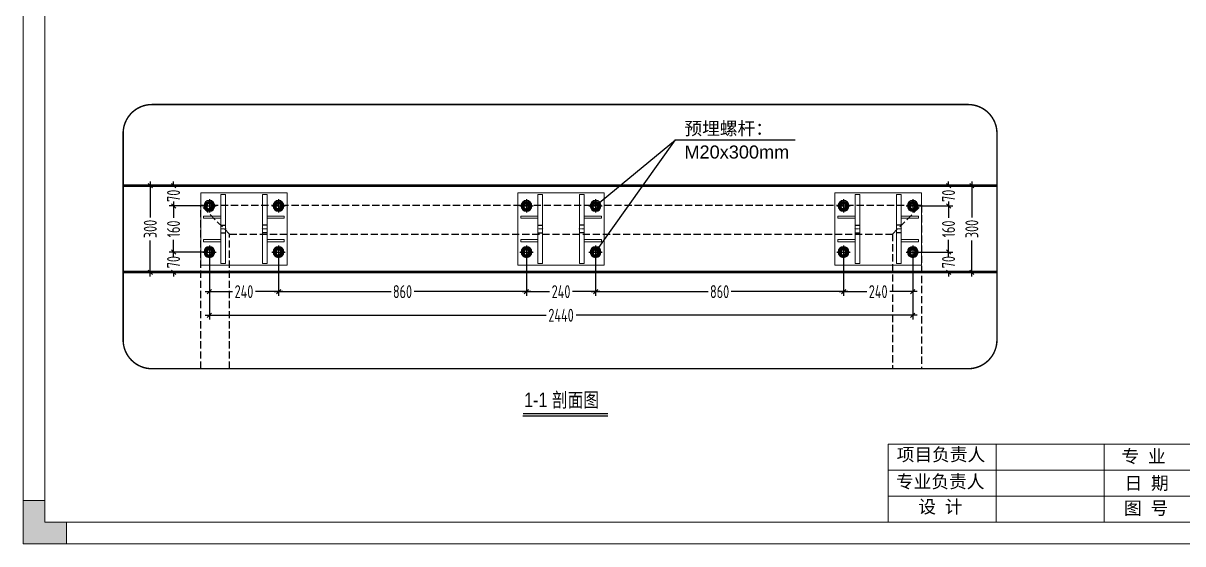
# Model space of a CAD drawing. Header units: millimetres. Extents: x 136606 to 1231039, y 82794 to 127364.
# Drawn here: x 867036 to 871058, y 122467 to 124272 of the extents above; entities that cross this region are included whole.
import ezdxf

# ---------------------------------------------------------------- set-up
doc = ezdxf.new("R2010")
doc.units = ezdxf.units.MM
for name, pattern in [('CENTER', [0.6, 0.375, -0.075, 0.075, -0.075]), ('CENTER2', [28.575, 19.05, -3.175, 3.175, -3.175]), ('DASH', [0.35, 0.25, -0.1]), ('DASHDOT2', [12.7, 6.35, -3.175, 0, -3.175]), ('DIVIDEX2', [63.5, 25.4, -12.7, 0, -12.7, 0, -12.7]), ('HIDDEN2', [4.7625, 3.175, -1.5875])]:
    doc.linetypes.add(name, pattern=pattern)
for name, color, linetype in [('BS-Annectent', 115, 'Continuous'), ('BS-Index symbol', 35, 'Continuous'), ('HR-dimension', 9, 'Continuous'), ('HR-Structure', 5, 'Continuous'), ('HR-Zhuliang', 3, 'Continuous')]:
    doc.layers.add(name, color=color, linetype=linetype)
for name, color, linetype, lineweight in [('图框', 7, 'Continuous', 13), ('文本', 3, 'Continuous', 13), ('结构', 4, 'Continuous', 18)]:
    doc.layers.add(name, color=color, linetype=linetype, lineweight=lineweight)
doc.styles.add('Arial', font='arial.ttf')
doc.styles.add('hztxt', font='ros1.shx', dxfattribs={"width": 0.8, "bigfont": 'hztxt.shx'})
doc.styles.get("Standard").update_dxf_attribs({"font": 'arial.ttf'})
doc.styles.add('工程字体', font='arial.ttf', dxfattribs={"width": 0.8})
doc.dimstyles.new('DIM-15', dxfattribs={"dimscale": 15, "dimtxt": 3, "dimasz": 1, "dimexe": 1, "dimexo": 1, "dimgap": 0.5, "dimtad": 0, "dimdec": 1, "dimrnd": 0.0005, "dimzin": 9, "dimdsep": 46, "dimtxsty": 'hztxt', "dimblk": 'OBLIQUE', "dimcen": 0, "dimdle": 1, "dimclrd": 9, "dimclre": 9, "dimclrt": 2, "dimazin": 2, "dimtfac": 1, "dimtdec": 1, "dimtix": 1, "dimtofl": 0, "dimtmove": 2, "dimatfit": 3, "dimfxl": 1, "dimarcsym": 2})
doc.dimstyles.new('HR-BI-DIM5', dxfattribs={"dimscale": 6, "dimtxt": 5, "dimasz": 1, "dimexe": 1, "dimexo": 1.5, "dimgap": 2, "dimtad": 1, "dimdec": 1, "dimdsep": 46, "dimtxsty": 'hztxt', "dimcen": 0, "dimdle": 1, "dimclrd": 256, "dimclre": 256, "dimclrt": 2, "dimadec": 1, "dimazin": 0, "dimtfac": 1, "dimtdec": 1, "dimtix": 1, "dimtmove": 2, "dimatfit": 3, "dimfxl": 1, "dimtfill": 1, "dimtolj": 1, "dimtzin": 0, "dimarcsym": 1})

# ---------------------------------------------------------------- blocks, each defined once
blk = doc.blocks.new('_Oblique')
at = {"color": 0, "linetype": 'ByBlock', "lineweight": -2}
blk.add_line((-0.5, -0.5), (0.5, 0.5), dxfattribs=at)
blk = doc.blocks.new('*D1013')
at = {"color": 9, "lineweight": -2, "transparency": 16777216}
for p, q in [((867586.3, 123708.9), (867461.3, 123708.9)), ((867476.3, 123723.9), (867476.3, 123598.8)), ((867476.3, 123393.9), (867476.3, 123519)), ((867586.3, 123408.9), (867461.3, 123408.9))]:
    blk.add_line(p, q, dxfattribs=at)
at = {"layer": 'Defpoints', "color": 0, "transparency": 16777216}
for p in [(867476.3, 123708.9), (867601.3, 123708.9, 0), (867601.3, 123408.9, 0)]:
    blk.add_point(p, dxfattribs=at)
at = {"color": 9, "lineweight": -2, "transparency": 16777216, "xscale": 15, "yscale": 15, "zscale": 15}
for p, rotation in [((867476.3, 123708.9), 90), ((867476.3, 123408.9), 270)]:
    blk.add_blockref('_Oblique', p, dxfattribs=dict(at, rotation=rotation))
at = {"color": 2, "transparency": 16777216, "insert": (867476.3, 123558.9), "char_height": 45, "attachment_point": 5, "rotation": 90, "style": 'hztxt'}
blk.add_mtext('300', dxfattribs=at)
blk = doc.blocks.new('*U942')
blk.add_line((0, 0), (29.5, 0))
at = {"const_width": 0.5}
blk.add_lwpolyline([(0, 0.75), (29.5, 0.75)], dxfattribs=at)
at = {"style": '工程字体', "width": 0.8}
blk.add_attdef('图名标注', (0.42, 3), '', height=5, dxfattribs=at)
blk = doc.blocks.new('A$C79B7160B')
at = {"color": 1, "linetype": 'DASHDOT2', "ltscale": 20}
for points in [[(-23.1, 0), (23.1, 0)], [(0, 23.1), (0, -23.1)]]:
    blk.add_lwpolyline(points, dxfattribs=at)
for points in [[(-18.5, 0, 1), (18.5, 0, 1), (-18.5, 0, 1)], [(-14.5, 0, 1), (14.5, 0, 1), (-14.5, 0, 1)], [(-10, 0, 1), (10, 0, 1), (-10, 0, 1)]]:
    blk.add_lwpolyline(points, format="xyb")
blk.add_lwpolyline([(0, -16.5), (-15, -8.2), (-15, 8.2), (0, 16.5), (15, 8.2), (15, -8.2), (0, -16.5)])
at = {"color": 253, "linetype": 'HIDDEN2', "ltscale": 20}
blk.add_lwpolyline([(0, -8.2, 2.414214), (-8.2, 0, 2.414214)], format="xyb", dxfattribs=at)
blk = doc.blocks.new('A$C02bcacc6')
at = {"color": 1, "linetype": 'CENTER2'}
for p, q in [((-230, 13), (-214, 13)), ((-70, 13), (-86, 13)), ((-230, -13), (-214, -13)), ((-70, -13), (-86, -13))]:
    blk.add_line(p, q, dxfattribs=at)
at = {"layer": '结构', "color": 4}
for p, q in [((0, 125), (-300, 125)), ((-300, 125), (-300, -125)), ((0, -125), (0, 125)), ((-300, -125), (0, -125))]:
    blk.add_line(p, q, dxfattribs=at)
at = {"layer": '结构', "color": 1, "linetype": 'CENTER', "ltscale": 0.44}
for p, q in [((-270, 67.9), (-270, 92.1)), ((-30, 67.9), (-30, 92.1)), ((-282.1, 80), (-257.9, 80)), ((-17.9, 80), (-42.1, 80)), ((-282.1, -80), (-257.9, -80)), ((-270, -67.9), (-270, -92.1)), ((-17.9, -80), (-42.1, -80)), ((-30, -67.9), (-30, -92.1))]:
    blk.add_line(p, q, dxfattribs=at)
at = {"layer": '结构', "color": 1, "linetype": 'CENTER', "ltscale": 0.36}
for p, q in [((-231.9, 0), (-212.1, 0)), ((-68.1, 0), (-87.9, 0))]:
    blk.add_line(p, q, dxfattribs=at)
at = {"layer": '结构', "color": 4}
for points in [[(-230, -120), (-230, 120), (-214, 120), (-214, -120)], [(-70, -120), (-70, 120), (-86, 120), (-86, -120)], [(-230, 37), (-290, 37), (-290, 45), (-230, 45)], [(-70, 37), (-10, 37), (-10, 45), (-70, 45)], [(-230, -37), (-290, -37), (-290, -45), (-230, -45)], [(-70, -37), (-10, -37), (-10, -45), (-70, -45)]]:
    blk.add_lwpolyline(points, close=True, dxfattribs=at)
for centre in [(-270, 80), (-30, 80), (-270, -80), (-30, -80)]:
    blk.add_circle(centre, 11, dxfattribs=at)
blk = doc.blocks.new('*D1017')
at = {"color": 9, "lineweight": -2, "transparency": 16777216}
for p, q in [((867666.3, 123708.9), (867542.1, 123708.9)), ((867557.1, 123708.9), (867557.1, 123723.9)), ((867666.3, 123638.9), (867542.1, 123638.9)), ((867557.1, 123638.9), (867557.1, 123623.9))]:
    blk.add_line(p, q, dxfattribs=at)
at = {"layer": 'Defpoints', "color": 0, "transparency": 16777216}
for p in [(867557.1, 123708.9), (867681.3, 123708.9, 0), (867681.3, 123638.9, 0)]:
    blk.add_point(p, dxfattribs=at)
at = {"color": 9, "lineweight": -2, "transparency": 16777216, "xscale": 15, "yscale": 15, "zscale": 15}
for p, rotation in [((867557.1, 123708.9), 270), ((867557.1, 123638.9), 90)]:
    blk.add_blockref('_Oblique', p, dxfattribs=dict(at, rotation=rotation))
at = {"color": 2, "transparency": 16777216, "insert": (867557.1, 123673.9), "char_height": 45, "attachment_point": 5, "rotation": 90, "style": 'hztxt'}
blk.add_mtext('70', dxfattribs=at)
blk = doc.blocks.new('*D1018')
at = {"color": 9, "lineweight": -2, "transparency": 16777216}
for p, q in [((867557.1, 123653.9), (867557.1, 123597)), ((867666.3, 123638.9), (867542.1, 123638.9)), ((867557.1, 123463.9), (867557.1, 123520.8)), ((867666.3, 123478.9), (867542.1, 123478.9))]:
    blk.add_line(p, q, dxfattribs=at)
at = {"layer": 'Defpoints', "color": 0, "transparency": 16777216}
for p in [(867681.3, 123638.9, 0), (867557.1, 123478.9), (867681.3, 123478.9, 0)]:
    blk.add_point(p, dxfattribs=at)
at = {"color": 9, "lineweight": -2, "transparency": 16777216, "xscale": 15, "yscale": 15, "zscale": 15}
for p, rotation in [((867557.1, 123638.9), 90), ((867557.1, 123478.9), 270)]:
    blk.add_blockref('_Oblique', p, dxfattribs=dict(at, rotation=rotation))
at = {"color": 2, "transparency": 16777216, "insert": (867557.1, 123558.9), "char_height": 45, "attachment_point": 5, "rotation": 90, "style": 'hztxt'}
blk.add_mtext('160', dxfattribs=at)
blk = doc.blocks.new('*D1019')
at = {"color": 9, "lineweight": -2, "transparency": 16777216}
for p, q in [((867557.1, 123478.9), (867557.1, 123493.9)), ((867666.3, 123478.9), (867542.1, 123478.9)), ((867666.3, 123408.9), (867542.1, 123408.9)), ((867557.1, 123408.9), (867557.1, 123393.9))]:
    blk.add_line(p, q, dxfattribs=at)
at = {"layer": 'Defpoints', "color": 0, "transparency": 16777216}
for p in [(867681.3, 123478.9, 0), (867557.1, 123408.9), (867681.3, 123408.9, 0)]:
    blk.add_point(p, dxfattribs=at)
at = {"color": 9, "lineweight": -2, "transparency": 16777216, "xscale": 15, "yscale": 15, "zscale": 15}
for p, rotation in [((867557.1, 123478.9), 270), ((867557.1, 123408.9), 90)]:
    blk.add_blockref('_Oblique', p, dxfattribs=dict(at, rotation=rotation))
at = {"color": 2, "transparency": 16777216, "insert": (867557.1, 123443.9), "char_height": 45, "attachment_point": 5, "rotation": 90, "style": 'hztxt'}
blk.add_mtext('70', dxfattribs=at)
blk = doc.blocks.new('*D1034')
at = {"color": 9, "lineweight": -2, "transparency": 16777216}
for p, q in [((867681.3, 123463.9), (867681.3, 123326.6)), ((867921.3, 123463.9), (867921.3, 123326.6)), ((867666.3, 123341.6), (867761.4, 123341.6)), ((867936.3, 123341.6), (867841.2, 123341.6))]:
    blk.add_line(p, q, dxfattribs=at)
at = {"layer": 'Defpoints', "color": 0, "transparency": 16777216}
for p in [(867681.3, 123478.9, 0), (867921.3, 123478.9, 0), (867921.3, 123341.6)]:
    blk.add_point(p, dxfattribs=at)
at = {"color": 9, "lineweight": -2, "transparency": 16777216, "xscale": 15, "yscale": 15, "zscale": 15, "rotation": 180}
blk.add_blockref('_Oblique', (867681.3, 123341.6), dxfattribs=at)
at = {"color": 9, "lineweight": -2, "transparency": 16777216, "xscale": 15, "yscale": 15, "zscale": 15}
blk.add_blockref('_Oblique', (867921.3, 123341.6), dxfattribs=at)
at = {"color": 2, "transparency": 16777216, "insert": (867801.3, 123341.6), "char_height": 45, "attachment_point": 5, "style": 'hztxt'}
blk.add_mtext('240', dxfattribs=at)
blk = doc.blocks.new('*D1035')
at = {"color": 9, "lineweight": -2, "transparency": 16777216}
for p, q in [((869881.3, 123463.9), (869881.3, 123326.6)), ((870121.3, 123463.9), (870121.3, 123326.6)), ((869866.3, 123341.6), (869961.4, 123341.6)), ((870136.3, 123341.6), (870041.2, 123341.6))]:
    blk.add_line(p, q, dxfattribs=at)
at = {"layer": 'Defpoints', "color": 0, "transparency": 16777216}
for p in [(869881.3, 123478.9, 0), (870121.3, 123478.9, 0), (870121.3, 123341.6)]:
    blk.add_point(p, dxfattribs=at)
at = {"color": 9, "lineweight": -2, "transparency": 16777216, "xscale": 15, "yscale": 15, "zscale": 15, "rotation": 180}
blk.add_blockref('_Oblique', (869881.3, 123341.6), dxfattribs=at)
at = {"color": 9, "lineweight": -2, "transparency": 16777216, "xscale": 15, "yscale": 15, "zscale": 15}
blk.add_blockref('_Oblique', (870121.3, 123341.6), dxfattribs=at)
at = {"color": 2, "transparency": 16777216, "insert": (870001.3, 123341.6), "char_height": 45, "attachment_point": 5, "style": 'hztxt'}
blk.add_mtext('240', dxfattribs=at)
blk = doc.blocks.new('*D1265')
at = {"color": 9, "lineweight": -2, "transparency": 16777216}
for p, q in [((869021.3, 123463.9), (869021.3, 123326.6)), ((869881.3, 123463.9), (869881.3, 123326.6)), ((869006.3, 123341.6), (869411.4, 123341.6)), ((869896.3, 123341.6), (869491.2, 123341.6))]:
    blk.add_line(p, q, dxfattribs=at)
at = {"layer": 'Defpoints', "color": 0, "transparency": 16777216}
for p in [(869021.3, 123478.9), (869881.3, 123478.9), (869881.3, 123341.6)]:
    blk.add_point(p, dxfattribs=at)
at = {"color": 9, "lineweight": -2, "transparency": 16777216, "xscale": 15, "yscale": 15, "zscale": 15, "rotation": 180}
blk.add_blockref('_Oblique', (869021.3, 123341.6), dxfattribs=at)
at = {"color": 9, "lineweight": -2, "transparency": 16777216, "xscale": 15, "yscale": 15, "zscale": 15}
blk.add_blockref('_Oblique', (869881.3, 123341.6), dxfattribs=at)
at = {"color": 2, "transparency": 16777216, "insert": (869451.3, 123341.6), "char_height": 45, "attachment_point": 5, "style": 'hztxt'}
blk.add_mtext('860', dxfattribs=at)
blk = doc.blocks.new('*D1266')
at = {"color": 9, "lineweight": -2, "transparency": 16777216}
for p, q in [((867681.3, 123463.9), (867681.3, 123244.7)), ((870121.3, 123463.9), (870121.3, 123244.7)), ((867666.3, 123259.7), (868849.4, 123259.7)), ((870136.3, 123259.7), (868953.2, 123259.7))]:
    blk.add_line(p, q, dxfattribs=at)
at = {"layer": 'Defpoints', "color": 0, "transparency": 16777216}
for p in [(867681.3, 123478.9), (870121.3, 123478.9), (870121.3, 123259.7)]:
    blk.add_point(p, dxfattribs=at)
at = {"color": 9, "lineweight": -2, "transparency": 16777216, "xscale": 15, "yscale": 15, "zscale": 15, "rotation": 180}
blk.add_blockref('_Oblique', (867681.3, 123259.7), dxfattribs=at)
at = {"color": 9, "lineweight": -2, "transparency": 16777216, "xscale": 15, "yscale": 15, "zscale": 15}
blk.add_blockref('_Oblique', (870121.3, 123259.7), dxfattribs=at)
at = {"color": 2, "transparency": 16777216, "insert": (868901.3, 123259.7), "char_height": 45, "attachment_point": 5, "style": 'hztxt'}
blk.add_mtext('2440', dxfattribs=at)
blk = doc.blocks.new('GW-TK')
at = {"layer": '图框', "linetype": 'Continuous', "lineweight": 0}
h = blk.add_hatch(color=256, dxfattribs=at)
h.dxf.hatch_style = 1
h.paths.add_polyline_path([(927193.56, 464418.01), (927193.56, 464423.01), (927188.55, 464423.01), (927188.55, 464428.01), (927183.55, 464428.01), (927183.55, 464418.01)])
at = {"layer": '图框', "linetype": 'Continuous'}
for p, q in [((927383.55, 464441.02), (927383.55, 464423.01)), ((927408.55, 464441.02), (927408.55, 464423.01)), ((927433.55, 464441.02), (927433.55, 464423.01)), ((927383.55, 464435.01), (927523.55, 464435.01)), ((927451.56, 464429.01), (927383.55, 464429.01)), ((927383.55, 464429.01), (927598.55, 464429.01))]:
    blk.add_line(p, q, dxfattribs=at)
at = {"layer": '图框'}
for points in [[(927183.55, 464715.01), (927603.55, 464715.01), (927603.55, 464418.01), (927183.55, 464418.01)], [(927188.55, 464710.01), (927598.55, 464710.01), (927598.55, 464423.01), (927188.55, 464423.01)]]:
    blk.add_lwpolyline(points, close=True, dxfattribs=at)
at = {"layer": '图框', "linetype": 'Continuous'}
blk.add_lwpolyline([(927383.55, 464441.02), (927598.55, 464441.02)], dxfattribs=at)
at = {"layer": '图框', "linetype": 'Continuous', "lineweight": 0}
blk.add_lwpolyline([(927188.55, 464428.01), (927188.55, 464423.01), (927193.56, 464423.01), (927193.56, 464418.01), (927183.55, 464418.01), (927183.55, 464428.01)], close=True, dxfattribs=at)
at = {"layer": '图框', "linetype": 'Continuous', "char_height": 3, "attachment_point": 1}
for s, width, heights, insert in [('{\\fSimSun|b0|i0|c134|p2;项目负责人}', 26.0225, [0], (927385.56, 464440.15)), ('{\\fSimSun|b0|i0|c134|p2;专 业}', 12.8345, [0], (927437.53, 464439.73)), ('{\\fSimSun|b0|i0|c134|p2;专业负责人}', 24.6361, [2.04], (927385.39, 464433.9)), ('{\\fSimSun|b0|i0|c134|p2;日 期}', 11.224, [0], (927438.25, 464433.55)), ('{\\fSimSun|b0|i0|c134|p2;设 计}', 16.2353, [0], (927390.55, 464428.09)), ('{\\fSimSun|b0|i0|c134|p2;图 号}', 23.6261, [0], (927438.11, 464427.75))]:
    blk.add_mtext_dynamic_manual_height_columns(s, width=width, gutter_width=17.5, heights=heights, dxfattribs=dict(at, insert=insert))
blk = doc.blocks.new('*D1294')
at = {"color": 9, "lineweight": -2, "transparency": 16777216}
for p, q in [((868781.3, 123463.9), (868781.3, 123326.6)), ((869021.3, 123463.9), (869021.3, 123326.6)), ((868766.3, 123341.6), (868861.4, 123341.6)), ((869036.3, 123341.6), (868941.2, 123341.6))]:
    blk.add_line(p, q, dxfattribs=at)
at = {"layer": 'Defpoints', "color": 0, "transparency": 16777216}
for p in [(868781.3, 123478.9), (869021.3, 123478.9), (868781.3, 123341.6)]:
    blk.add_point(p, dxfattribs=at)
at = {"color": 9, "lineweight": -2, "transparency": 16777216, "xscale": 15, "yscale": 15, "zscale": 15, "rotation": 180}
blk.add_blockref('_Oblique', (868781.3, 123341.6), dxfattribs=at)
at = {"color": 9, "lineweight": -2, "transparency": 16777216, "xscale": 15, "yscale": 15, "zscale": 15}
blk.add_blockref('_Oblique', (869021.3, 123341.6), dxfattribs=at)
at = {"color": 2, "transparency": 16777216, "insert": (868901.3, 123341.6), "char_height": 45, "attachment_point": 5, "style": 'hztxt'}
blk.add_mtext('240', dxfattribs=at)
blk = doc.blocks.new('*D1156')
at = {"color": 9, "lineweight": -2, "transparency": 16777216}
for p, q in [((867921.3, 123463.9), (867921.3, 123326.6)), ((868781.3, 123463.9), (868781.3, 123326.6)), ((867906.3, 123341.6), (868311.4, 123341.6)), ((868796.3, 123341.6), (868391.2, 123341.6))]:
    blk.add_line(p, q, dxfattribs=at)
at = {"layer": 'Defpoints', "color": 0, "transparency": 16777216}
for p in [(867921.3, 123478.9), (868781.3, 123478.9), (867921.3, 123341.6)]:
    blk.add_point(p, dxfattribs=at)
at = {"color": 9, "lineweight": -2, "transparency": 16777216, "xscale": 15, "yscale": 15, "zscale": 15, "rotation": 180}
blk.add_blockref('_Oblique', (867921.3, 123341.6), dxfattribs=at)
at = {"color": 9, "lineweight": -2, "transparency": 16777216, "xscale": 15, "yscale": 15, "zscale": 15}
blk.add_blockref('_Oblique', (868781.3, 123341.6), dxfattribs=at)
at = {"color": 2, "transparency": 16777216, "insert": (868351.3, 123341.6), "char_height": 45, "attachment_point": 5, "style": 'hztxt'}
blk.add_mtext('860', dxfattribs=at)
blk = doc.blocks.new('*D1157')
at = {"color": 9, "lineweight": -2, "transparency": 16777216}
for p, q in [((870216.2, 123708.9), (870341.2, 123708.9)), ((870326.2, 123723.9), (870326.2, 123598.8)), ((870326.2, 123393.9), (870326.2, 123519)), ((870216.2, 123408.9), (870341.2, 123408.9))]:
    blk.add_line(p, q, dxfattribs=at)
at = {"layer": 'Defpoints', "color": 0, "transparency": 16777216}
for p in [(870201.2, 123708.9, 0), (870326.2, 123708.9), (870201.2, 123408.9, 0)]:
    blk.add_point(p, dxfattribs=at)
at = {"color": 9, "lineweight": -2, "transparency": 16777216, "xscale": 15, "yscale": 15, "zscale": 15}
for p, rotation in [((870326.2, 123708.9), 90), ((870326.2, 123408.9), 270)]:
    blk.add_blockref('_Oblique', p, dxfattribs=dict(at, rotation=rotation))
at = {"color": 2, "transparency": 16777216, "insert": (870326.2, 123558.9), "char_height": 45, "attachment_point": 5, "rotation": 90, "style": 'hztxt'}
blk.add_mtext('300', dxfattribs=at)
blk = doc.blocks.new('*D1158')
at = {"color": 9, "lineweight": -2, "transparency": 16777216}
for p, q in [((870136.2, 123708.9), (870260.4, 123708.9)), ((870245.4, 123708.9), (870245.4, 123723.9)), ((870136.2, 123638.9), (870260.4, 123638.9)), ((870245.4, 123638.9), (870245.4, 123623.9))]:
    blk.add_line(p, q, dxfattribs=at)
at = {"layer": 'Defpoints', "color": 0, "transparency": 16777216}
for p in [(870121.2, 123708.9, 0), (870245.4, 123708.9), (870121.2, 123638.9, 0)]:
    blk.add_point(p, dxfattribs=at)
at = {"color": 9, "lineweight": -2, "transparency": 16777216, "xscale": 15, "yscale": 15, "zscale": 15}
for p, rotation in [((870245.4, 123708.9), 270), ((870245.4, 123638.9), 90)]:
    blk.add_blockref('_Oblique', p, dxfattribs=dict(at, rotation=rotation))
at = {"color": 2, "transparency": 16777216, "insert": (870245.4, 123673.9), "char_height": 45, "attachment_point": 5, "rotation": 90, "style": 'hztxt'}
blk.add_mtext('70', dxfattribs=at)
blk = doc.blocks.new('*D1159')
at = {"color": 9, "lineweight": -2, "transparency": 16777216}
for p, q in [((870245.4, 123653.9), (870245.4, 123597)), ((870136.2, 123638.9), (870260.4, 123638.9)), ((870245.4, 123463.9), (870245.4, 123520.8)), ((870136.2, 123478.9), (870260.4, 123478.9))]:
    blk.add_line(p, q, dxfattribs=at)
at = {"layer": 'Defpoints', "color": 0, "transparency": 16777216}
for p in [(870121.2, 123638.9, 0), (870121.2, 123478.9, 0), (870245.4, 123478.9)]:
    blk.add_point(p, dxfattribs=at)
at = {"color": 9, "lineweight": -2, "transparency": 16777216, "xscale": 15, "yscale": 15, "zscale": 15}
for p, rotation in [((870245.4, 123638.9), 90), ((870245.4, 123478.9), 270)]:
    blk.add_blockref('_Oblique', p, dxfattribs=dict(at, rotation=rotation))
at = {"color": 2, "transparency": 16777216, "insert": (870245.4, 123558.9), "char_height": 45, "attachment_point": 5, "rotation": 90, "style": 'hztxt'}
blk.add_mtext('160', dxfattribs=at)
blk = doc.blocks.new('*D1160')
at = {"color": 9, "lineweight": -2, "transparency": 16777216}
for p, q in [((870245.4, 123478.9), (870245.4, 123493.9)), ((870136.2, 123478.9), (870260.4, 123478.9)), ((870136.2, 123408.9), (870260.4, 123408.9)), ((870245.4, 123408.9), (870245.4, 123393.9))]:
    blk.add_line(p, q, dxfattribs=at)
at = {"layer": 'Defpoints', "color": 0, "transparency": 16777216}
for p in [(870121.2, 123478.9, 0), (870121.2, 123408.9, 0), (870245.4, 123408.9)]:
    blk.add_point(p, dxfattribs=at)
at = {"color": 9, "lineweight": -2, "transparency": 16777216, "xscale": 15, "yscale": 15, "zscale": 15}
for p, rotation in [((870245.4, 123478.9), 270), ((870245.4, 123408.9), 90)]:
    blk.add_blockref('_Oblique', p, dxfattribs=dict(at, rotation=rotation))
at = {"color": 2, "transparency": 16777216, "insert": (870245.4, 123443.9), "char_height": 45, "attachment_point": 5, "rotation": 90, "style": 'hztxt'}
blk.add_mtext('70', dxfattribs=at)

msp = doc.modelspace()

# ---------------------------------------------------------------- linework, layer by layer
at = {"layer": 'BS-Index symbol', "color": 1, "linetype": 'DIVIDEX2', "const_width": 5, "elevation": 0.0003, "flags": 128}
msp.add_lwpolyline([(867482.1387, 123990.3918), (870313.3758, 123990.3918, -0.414213562), (870413.3758, 123890.3918), (870413.3758, 123174.4068, -0.414213562), (870313.3758, 123074.4068), (867482.1387, 123074.4068, -0.414213562), (867382.1387, 123174.4068), (867382.1387, 123890.3918, -0.414213562)], format="xyb", close=True, dxfattribs=at)
at = {"layer": 'HR-Structure', "lineweight": 50, "ltscale": 5}
for p, q in [((870413.3758, 123708.871), (867382.1387, 123708.871)), ((870413.3758, 123408.871), (867382.1387, 123408.871))]:
    msp.add_line(p, q, dxfattribs=at)
at = {"layer": 'HR-Zhuliang', "color": 8, "linetype": 'DASH', "ltscale": 100}
for p, q in [((867751.274, 123541.3893), (867651.2767, 123641.392)), ((870051.2126, 123541.3542), (870151.245, 123641.392))]:
    msp.add_line(p, q, dxfattribs=at)
at = {"layer": 'HR-Zhuliang', "color": 8, "linetype": 'DASH', "ltscale": 100, "elevation": 0.0003}
for points in [[(867651.2627, 123074.4076), (867651.2767, 123641.392), (870151.2523, 123641.3515), (870151.2384, 123074.4076)], [(867751.2627, 123074.4085), (867751.2738, 123541.3893), (870051.2495, 123541.3542), (870051.2384, 123074.4068)]]:
    msp.add_lwpolyline(points, dxfattribs=at)

# ---------------------------------------------------------------- block references
at = {"xscale": 10, "yscale": 10, "zscale": 10}
msp.add_blockref('*U942', (868769.001, 122911.2499), dxfattribs=at).add_auto_attribs({'图名标注': '1-1 剖面图'})
at = {"layer": 'BS-Annectent', "color": 1, "linetype": 'DASHDOT2'}
for p in [(867681.2748, 123638.8928), (867921.2748, 123638.8928), (868781.2505, 123638.8928), (869021.2505, 123638.8928), (869881.2505, 123638.8928), (870121.2505, 123638.8928), (867681.2748, 123478.8928), (867921.2748, 123478.8928), (868781.2505, 123478.8928), (869021.2505, 123478.8928), (869881.2505, 123478.8928), (870121.2505, 123478.8928)]:
    msp.add_blockref('A$C79B7160B', p, dxfattribs=at)
at = {"layer": 'HR-dimension', "ltscale": 10, "rotation": 180}
for p in [(867651.2748, 123558.8928), (868751.2505, 123558.8928), (869851.2505, 123558.8928)]:
    msp.add_blockref('A$C02bcacc6', p, dxfattribs=at)
at = {"layer": '文本', "xscale": 15, "yscale": 15, "zscale": 15}
msp.add_blockref('GW-TK', (-13040717.7804, -6843802.7788), dxfattribs=at)

# ---------------------------------------------------------------- texts
at = {"layer": '文本', "style": 'Arial'}
for s, p in [('预埋螺杆：', (869329.327, 123884.9631, 0.0003)), ('M20x300mm', (869329.327, 123803.2306, 0.0003))]:
    msp.add_text(s, height=45, dxfattribs=at).set_placement(p)

# ---------------------------------------------------------------- dimensions: what is measured, and where the dimension line sits
for base, p1, p2, angle, picture, middle in [((867476.2618, 123708.871, -0.0003), (867601.2708, 123408.871), (867601.2767, 123708.871), 90, '*D1013', (867476.2618, 123558.871, -0.0003)), ((867557.1252, 123708.871, -0.0003), (867681.2748, 123638.8928), (867681.2748, 123708.871), 90, '*D1017', (867557.1252, 123673.8819, -0.0003)), ((870245.3758, 123708.871, -0.0003), (870121.2261, 123638.8928), (870121.2261, 123708.871), 90, '*D1158', (870245.3758, 123673.8819, -0.0003)), ((870326.2392, 123708.871, -0.0003), (870201.2302, 123408.871), (870201.2243, 123708.871), 90, '*D1157', (870326.2392, 123558.871, -0.0003)), ((867557.1252, 123478.8928, -0.0003), (867681.2748, 123638.8928), (867681.2748, 123478.8928), 90, '*D1018', (867557.1252, 123558.8928, -0.0003)), ((870245.3758, 123478.8928, -0.0003), (870121.2261, 123638.8928), (870121.2261, 123478.8928), 90, '*D1159', (870245.3758, 123558.8928, -0.0003)), ((867557.1252, 123408.871, -0.0003), (867681.2748, 123478.8928), (867681.2748, 123408.871), 90, '*D1019', (867557.1252, 123443.8819, -0.0003)), ((870245.3758, 123408.871, -0.0003), (870121.2261, 123478.8928), (870121.2261, 123408.871), 90, '*D1160', (870245.3758, 123443.8819, -0.0003)), ((867921.2748, 123341.6353), (868781.2505, 123478.8928), (867921.2748, 123478.8928), 180, '*D1156', (868351.2627, 123341.6353))]:
    dim = msp.add_linear_dim(base=base, p1=p1, p2=p2, angle=angle, dimstyle='DIM-15')
    dim.commit()
    dim.dimension.update_dxf_attribs({"geometry": picture, "text_midpoint": middle})
for base, p1, p2, picture, middle in [((867921.2748, 123341.6353, -0.0003), (867681.2748, 123478.8928), (867921.2748, 123478.8928), '*D1034', (867801.2748, 123341.6353, -0.0003)), ((870121.2505, 123259.726), (867681.2748, 123478.8928), (870121.2505, 123478.8928), '*D1266', (868901.2627, 123259.726)), ((868781.2505, 123341.6353), (869021.2505, 123478.8928), (868781.2505, 123478.8928), '*D1294', (868901.2505, 123341.6353)), ((869881.2505, 123341.6353), (869021.2505, 123478.8928), (869881.2505, 123478.8928), '*D1265', (869451.2505, 123341.6353)), ((870121.2505, 123341.6353, -0.0003), (869881.2505, 123478.8709), (870121.2505, 123478.8709), '*D1035', (870001.2505, 123341.6353, -0.0003))]:
    dim = msp.add_linear_dim(base=base, p1=p1, p2=p2, dimstyle='DIM-15')
    dim.commit()
    dim.dimension.update_dxf_attribs({"geometry": picture, "text_midpoint": middle})

# ---------------------------------------------------------------- leaders
at = {"layer": 'HR-dimension'}
for points in [[(869021.2505, 123638.8928), (869298.719, 123867.651), (869713.1735, 123867.651)], [(869021.2505, 123478.8928), (869298.719, 123867.651), (869713.1735, 123867.651)]]:
    msp.add_leader(points, dimstyle='HR-BI-DIM5', override={"dimasz": 3, "dimtad": 0}, dxfattribs=at)

doc.saveas('drawing.dxf')
